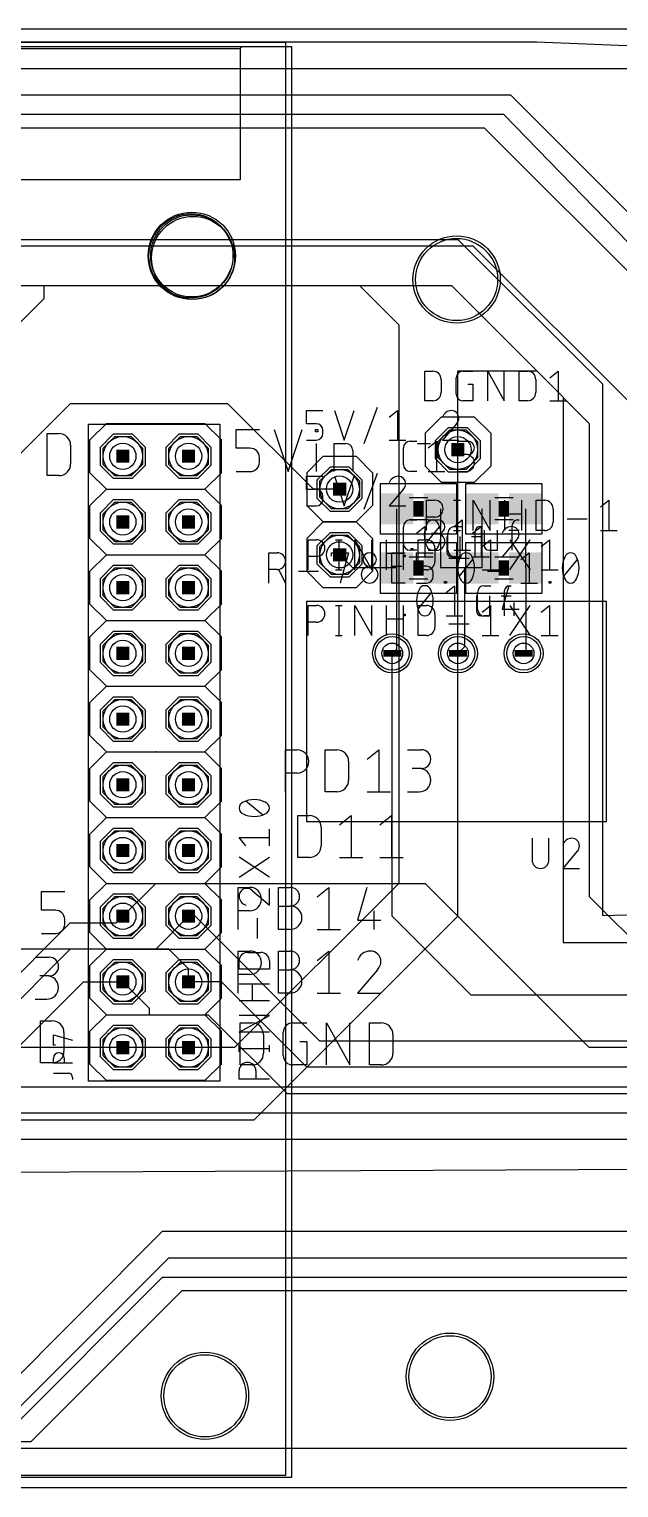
# Model space of a CAD drawing. Extents: x -1.9 to 15.8, y 0 to 5.9.
# Drawn here: x 9.247 to 10.145, y 1.63 to 3.85 of the extents above; entities that cross this region are included whole.
import ezdxf

# ---------------------------------------------------------------- set-up
doc = ezdxf.new("R2010")
doc.units = 0
for name, color, linetype in [('1', 12, 'CONTINUOUS'), ('116', 5, 'CONTINUOUS'), ('15', 30, 'CONTINUOUS'), ('16', 132, 'CONTINUOUS'), ('17', 110, 'CONTINUOUS'), ('2', 41, 'CONTINUOUS'), ('20', 31, 'CONTINUOUS'), ('21', 253, 'CONTINUOUS'), ('23', 53, 'CONTINUOUS'), ('25', 253, 'CONTINUOUS'), ('27', 253, 'CONTINUOUS'), ('29', 253, 'CONTINUOUS'), ('30', 253, 'CONTINUOUS'), ('31', 253, 'CONTINUOUS'), ('35', 253, 'CONTINUOUS'), ('37', 253, 'CONTINUOUS'), ('39', 12, 'CONTINUOUS'), ('44', 253, 'CONTINUOUS'), ('51', 253, 'CONTINUOUS')]:
    doc.layers.add(name, color=color, linetype=linetype)

# ---------------------------------------------------------------- blocks, each defined once
blk = doc.blocks.new('RECT')
blk.add_solid([(-0.5, -0.5), (0.5, -0.5), (-0.5, 0.5), (0.5, 0.5)])
blk = doc.blocks.new('OCTAGONP')
blk.add_lwpolyline([(-0.5, -0.207107), (-0.5, 0.207107), (-0.207107, 0.5), (0.207107, 0.5), (0.5, 0.207107), (0.5, -0.207107), (0.207107, -0.5), (-0.207107, -0.5)], close=True)
blk = doc.blocks.new('ROUNDP')
blk.add_circle((0, 0), 0.5)

msp = doc.modelspace()

# ---------------------------------------------------------------- linework, layer by layer
at = {"layer": '1'}
for p, q in [((9.13, 3.75), (9.98, 3.75)), ((9.98, 3.75), (10.5, 3.23)), ((9.16, 3.7), (9.94, 3.7)), ((9.94, 3.7), (10.22, 3.42)), ((9.806535, 3.12), (9.806535, 3.03)), ((9.873465, 3.12), (9.873465, 3.03)), ((9.936535, 3.12), (9.936535, 3.03)), ((10.003465, 3.03), (10.003465, 3.12)), ((9.74, 3.03), (9.72, 3.05)), ((9.806535, 3.03), (9.74, 3.03)), ((9.806535, 3.03), (9.806535, 2.906535)), ((9.91, 3.03), (9.873465, 3.03)), ((9.936535, 3.03), (9.91, 3.03)), ((9.91, 3.03), (9.91, 2.91)), ((10.003465, 3.03), (10.003465, 2.903465)), ((9.91, 2.91), (9.9, 2.9)), ((9.806535, 2.906535), (9.8, 2.9)), ((10.003465, 2.903465), (10, 2.9)), ((9.39, 2.5), (9.44, 2.55)), ((9.44, 2.55), (9.85, 2.55)), ((9.85, 2.55), (10.1, 2.3)), ((9.19, 2.37), (9.31, 2.49)), ((9.31, 2.49), (9.38, 2.49)), ((9.38, 2.49), (9.39, 2.5)), ((9.31, 2.45), (9.2, 2.34)), ((9.46, 2.45), (9.31, 2.45)), ((9.49, 2.42), (9.46, 2.45)), ((9.49, 2.4), (9.49, 2.42)), ((9.23, 2.3), (9.33, 2.4)), ((9.33, 2.4), (9.39, 2.4)), ((9.39, 2.4), (9.43, 2.36)), ((9.54, 2.4), (9.49, 2.4)), ((9.67, 2.27), (9.54, 2.4)), ((9.43, 2.36), (9.43, 2.35)), ((9.43, 2.35), (9.52, 2.35)), ((9.52, 2.35), (9.64, 2.23)), ((12.67, 2.3), (10.1, 2.3)), ((12.69, 2.27), (9.67, 2.27)), ((9.64, 2.23), (12.72, 2.23)), ((12.27, 2.16), (8.94, 2.16)), ((11.465769, 2.120442), (8.821585, 2.108415)), ((9.22, 1.74), (9.46, 1.98)), ((9.46, 1.98), (11.13, 1.98)), ((9.48, 1.93), (9.25, 1.7)), ((10.45, 1.93), (9.48, 1.93)), ((9.25, 1.7), (8.337, 1.7))]:
    msp.add_line(p, q, dxfattribs=at)
at = {"layer": '116'}
for p, q in [((6.6375, 3.83), (9.6375, 3.83)), ((8.96875, 3.820625), (9.56875, 3.820625)), ((9.571875, 3.82375), (9.56875, 3.820625)), ((9.56875, 3.820625), (9.56875, 3.620625)), ((9.6375, 3.83), (9.6375, 1.64875)), ((9.56875, 3.620625), (8.96875, 3.620625)), ((9.3375, 2.24875), (9.3375, 3.24875)), ((9.3375, 3.24875), (9.5375, 3.24875)), ((9.5375, 3.24875), (9.5375, 2.24875)), ((9.274929, 3.1705), (9.274929, 3.2345)), ((9.274929, 3.2345), (9.292707, 3.2345)), ((9.562375, 3.212305), (9.562375, 3.24075)), ((9.562375, 3.24075), (9.59793, 3.24075)), ((9.62036, 3.24075), (9.641693, 3.17675)), ((9.641693, 3.17675), (9.663026, 3.24075)), ((9.682993, 3.237194), (9.682993, 3.24075)), ((9.682993, 3.24075), (9.686549, 3.24075)), ((9.686549, 3.237194), (9.682993, 3.237194)), ((9.684771, 3.17675), (9.684771, 3.219417)), ((9.686549, 3.24075), (9.686549, 3.237194)), ((9.711576, 3.17675), (9.711576, 3.219417)), ((9.711576, 3.219417), (9.729353, 3.219417)), ((9.310485, 3.216722), (9.310485, 3.188278)), ((9.583708, 3.212305), (9.562375, 3.212305)), ((9.59793, 3.190972), (9.59793, 3.198083)), ((9.74002, 3.20875), (9.74002, 3.17675)), ((9.562375, 3.17675), (9.583708, 3.17675)), ((9.292707, 3.1705), (9.274929, 3.1705)), ((9.637375, 2.68925), (9.637375, 2.75325)), ((9.637375, 2.75325), (9.655153, 2.75325)), ((9.698085, 2.68925), (9.698085, 2.75325)), ((9.698085, 2.75325), (9.715862, 2.75325)), ((9.761676, 2.739028), (9.779454, 2.75325)), ((9.779454, 2.75325), (9.779454, 2.68925)), ((9.823217, 2.75325), (9.84455, 2.75325)), ((9.73364, 2.735472), (9.73364, 2.707028)), ((9.655153, 2.717694), (9.637375, 2.717694)), ((9.84455, 2.724805), (9.830328, 2.724805)), ((9.715862, 2.68925), (9.698085, 2.68925)), ((9.761676, 2.68925), (9.797232, 2.68925)), ((9.823217, 2.68925), (9.840994, 2.68925)), ((9.656125, 2.58925), (9.656125, 2.65325)), ((9.656125, 2.65325), (9.673903, 2.65325)), ((9.719717, 2.639028), (9.737494, 2.65325)), ((9.737494, 2.65325), (9.737494, 2.58925)), ((9.781257, 2.639028), (9.799035, 2.65325)), ((9.799035, 2.65325), (9.799035, 2.58925)), ((9.69168, 2.635472), (9.69168, 2.607028)), ((9.673903, 2.58925), (9.656125, 2.58925)), ((9.719717, 2.58925), (9.755272, 2.58925)), ((9.781257, 2.58925), (9.816812, 2.58925)), ((9.265989, 2.50918), (9.265989, 2.537625)), ((9.265989, 2.537625), (9.301544, 2.537625)), ((9.5655, 2.479875), (9.5655, 2.543875)), ((9.5655, 2.543875), (9.583278, 2.543875)), ((9.62704, 2.479875), (9.62704, 2.543875)), ((9.62704, 2.543875), (9.644818, 2.543875)), ((9.685699, 2.529653), (9.703476, 2.543875)), ((9.703476, 2.543875), (9.703476, 2.479875)), ((9.761461, 2.543875), (9.747239, 2.494097)), ((9.287322, 2.50918), (9.265989, 2.50918)), ((9.62704, 2.51543), (9.644818, 2.51543)), ((9.301544, 2.487847), (9.301544, 2.494958)), ((9.583278, 2.508319), (9.5655, 2.508319)), ((9.747239, 2.494097), (9.782794, 2.494097)), ((9.772128, 2.508319), (9.772128, 2.479875)), ((9.265989, 2.473625), (9.287322, 2.473625)), ((9.644818, 2.479875), (9.62704, 2.479875)), ((9.685699, 2.479875), (9.721254, 2.479875)), ((9.5655, 2.383), (9.5655, 2.447)), ((9.5655, 2.447), (9.583278, 2.447)), ((9.62704, 2.383), (9.62704, 2.447)), ((9.62704, 2.447), (9.644818, 2.447)), ((9.685699, 2.432778), (9.703476, 2.447)), ((9.703476, 2.447), (9.703476, 2.383)), ((9.256614, 2.437625), (9.277947, 2.437625)), ((9.277947, 2.40918), (9.263725, 2.40918)), ((9.583278, 2.411444), (9.5655, 2.411444)), ((9.62704, 2.418555), (9.644818, 2.418555)), ((9.777461, 2.418555), (9.747239, 2.383)), ((9.644818, 2.383), (9.62704, 2.383)), ((9.685699, 2.383), (9.721254, 2.383)), ((9.747239, 2.383), (9.782794, 2.383)), ((9.256614, 2.373625), (9.274392, 2.373625)), ((9.264864, 2.27675), (9.264864, 2.34075)), ((9.264864, 2.34075), (9.282642, 2.34075)), ((9.568625, 2.273625), (9.568625, 2.337625)), ((9.568625, 2.337625), (9.586403, 2.337625)), ((9.64849, 2.337625), (9.669824, 2.337625)), ((9.699911, 2.273625), (9.699911, 2.337625)), ((9.699911, 2.337625), (9.735467, 2.273625)), ((9.735467, 2.273625), (9.735467, 2.337625)), ((9.765554, 2.273625), (9.765554, 2.337625)), ((9.765554, 2.337625), (9.783332, 2.337625)), ((9.300419, 2.322972), (9.300419, 2.294528)), ((9.60418, 2.319847), (9.60418, 2.291403)), ((9.634268, 2.287847), (9.634268, 2.323403)), ((9.659157, 2.30918), (9.669824, 2.30918)), ((9.669824, 2.30918), (9.669824, 2.273625)), ((9.80111, 2.319847), (9.80111, 2.291403)), ((9.282642, 2.27675), (9.264864, 2.27675)), ((9.586403, 2.273625), (9.568625, 2.273625)), ((9.669824, 2.273625), (9.64849, 2.273625)), ((9.783332, 2.273625), (9.765554, 2.273625)), ((9.5375, 2.24875), (9.3375, 2.24875)), ((9.6375, 1.64875), (6.6375, 1.64875))]:
    msp.add_line(p, q, dxfattribs=at)
msp.add_circle((9.49375, 3.505), 0.06412, dxfattribs=at)
for centre, radius, start, end in [((9.292707, 3.216722), 0.017778, 0, 90), ((9.729353, 3.20875), 0.010667, 0.000661, 90), ((9.583708, 3.198083), 0.014222, 0, 90), ((9.292707, 3.188278), 0.017778, 269.999603, 0), ((9.583708, 3.190972), 0.014222, 270, 0), ((9.655153, 2.735472), 0.017778, 270, 90), ((9.715862, 2.735472), 0.017778, 0, 90), ((9.84455, 2.739028), 0.014222, 270, 90), ((9.840994, 2.707028), 0.017778, 270, 90), ((9.715863, 2.707028), 0.017778, 269.999603, 0), ((9.673903, 2.635472), 0.017778, 0, 90), ((9.673903, 2.607028), 0.017778, 269.999603, 0), ((9.583278, 2.526097), 0.017778, 270, 90), ((9.644818, 2.529653), 0.014222, 270, 90), ((9.287322, 2.494958), 0.014222, 0, 90), ((9.644818, 2.497653), 0.017778, 270, 90), ((9.287322, 2.487847), 0.014222, 270, 0), ((9.583278, 2.429222), 0.017778, 270, 90), ((9.644818, 2.432778), 0.014222, 270, 90), ((9.766794, 2.426444), 0.020556, 90.000082, 162.054879), ((9.766794, 2.431), 0.016, 0, 90), ((9.277947, 2.423403), 0.014222, 270, 90), ((9.765609, 2.431), 0.017186, 313.60363, 359.999736), ((9.274392, 2.391403), 0.017778, 270, 90), ((9.644818, 2.400778), 0.017778, 270, 90), ((9.282642, 2.322972), 0.017778, 0, 90), ((9.586403, 2.319847), 0.017778, 0, 90), ((9.64849, 2.323403), 0.014222, 90.000496, 180), ((9.783332, 2.319847), 0.017778, 0, 90), ((9.282642, 2.294528), 0.017778, 269.999603, 0), ((9.586403, 2.291403), 0.017778, 269.999603, 0), ((9.64849, 2.287847), 0.014222, 180, 270), ((9.783332, 2.291403), 0.017778, 269.999603, 0)]:
    msp.add_arc(centre, radius, start, end, dxfattribs=at)
at = {"layer": '15'}
for p, q in [((1.68, 3.79), (11.493333, 3.79)), ((9.923333, 3.52), (9.203333, 3.52)), ((10.173333, 3.27), (9.923333, 3.52)), ((9.27, 3.44), (9.27, 3.46)), ((9.27, 3.46), (9.75, 3.46)), ((9.75, 3.46), (9.81, 3.4)), ((9.02, 3.19), (9.27, 3.44)), ((9.81, 3.4), (9.81, 2.55)), ((9.9, 2.5), (9.9, 3.33)), ((9.9, 3.33), (10.02, 3.33)), ((10.02, 3.33), (10.1, 3.25)), ((10.1, 3.25), (10.1, 2.53)), ((9.81, 2.55), (9.56, 2.3)), ((10.1, 2.53), (10.37, 2.26)), ((9.59, 2.19), (9.9, 2.5)), ((9.56, 2.3), (6.68, 2.3)), ((6.58, 2.19), (9.59, 2.19)), ((13.6, 1.69), (1.35, 1.69))]:
    msp.add_line(p, q, dxfattribs=at)
at = {"layer": '16'}
for p, q in [((9.97, 3.72), (7.37, 3.72)), ((10.31, 3.37), (9.97, 3.72)), ((9.31, 3.28), (9.16, 3.13)), ((9.55, 3.28), (9.31, 3.28)), ((9.68, 3.15), (9.55, 3.28)), ((9.72, 3.15), (9.68, 3.15)), ((9.8, 2.5), (9.8, 2.9)), ((9.49, 2.5), (9.44, 2.45)), ((9.5, 2.5), (9.49, 2.5)), ((9.69, 2.31), (9.5, 2.5)), ((9.92, 2.38), (9.8, 2.5)), ((9.44, 2.45), (9.15, 2.45)), ((11.68, 2.38), (9.92, 2.38)), ((12.63, 2.31), (9.69, 2.31)), ((12.2, 2.24), (8.79, 2.24)), ((11.5, 2.2), (8.32, 2.2)), ((9.45, 2.02), (9.2, 1.77)), ((10.44, 2.02), (9.45, 2.02)), ((9.45, 1.95), (9.22, 1.72)), ((10.46, 1.95), (9.45, 1.95))]:
    msp.add_line(p, q, dxfattribs=at)
at = {"layer": '2'}
for p, q in [((10.02, 3.83), (0.82, 3.83)), ((10.59, 3.8072), (10.02, 3.83)), ((9.2, 3.53), (9.9, 3.53)), ((9.9, 3.53), (10.12, 3.31)), ((9.21, 3.46), (9.89, 3.46)), ((9.89, 3.46), (10.06, 3.29)), ((10.12, 3.31), (10.12, 2.501277)), ((10.06, 3.29), (10.06, 2.46)), ((10.12, 2.501277), (10.59, 2.511277)), ((10.06, 2.46), (10.64, 2.46)), ((13.54, 1.63), (1.33, 1.63))]:
    msp.add_line(p, q, dxfattribs=at)
at = {"layer": '20'}
msp.add_line((13.65, 3.85), (0.8, 3.85), dxfattribs=at)
for centre in [(9.495, 3.505), (9.898, 3.469), (9.888, 1.799), (9.515, 1.77)]:
    msp.add_circle(centre, 0.0625, dxfattribs=at)
at = {"layer": '21'}
for p, q in [((9.34, 3.225), (9.365, 3.25)), ((9.365, 3.25), (9.515, 3.25)), ((9.515, 3.25), (9.54, 3.225)), ((9.875, 3.26), (9.85, 3.235)), ((9.875, 3.26), (9.925, 3.26)), ((9.925, 3.26), (9.95, 3.235)), ((9.34, 3.175), (9.34, 3.225)), ((9.54, 3.175), (9.54, 3.225)), ((9.85, 3.235), (9.85, 3.185)), ((9.95, 3.235), (9.95, 3.185)), ((9.695, 3.2), (9.67, 3.175)), ((9.695, 3.2), (9.745, 3.2)), ((9.745, 3.2), (9.77, 3.175)), ((9.365, 3.15), (9.34, 3.175)), ((9.515, 3.15), (9.54, 3.175)), ((9.67, 3.175), (9.67, 3.125)), ((9.77, 3.175), (9.77, 3.125)), ((9.85, 3.185), (9.875, 3.16)), ((9.95, 3.185), (9.925, 3.16)), ((9.925, 3.16), (9.875, 3.16)), ((9.34, 3.125), (9.365, 3.15)), ((9.365, 3.15), (9.515, 3.15)), ((9.515, 3.15), (9.54, 3.125)), ((9.34, 3.075), (9.34, 3.125)), ((9.54, 3.075), (9.54, 3.125)), ((9.67, 3.125), (9.695, 3.1)), ((9.77, 3.125), (9.745, 3.1)), ((9.695, 3.1), (9.67, 3.075)), ((9.745, 3.1), (9.695, 3.1)), ((9.695, 3.1), (9.745, 3.1)), ((9.745, 3.1), (9.77, 3.075)), ((9.365, 3.05), (9.34, 3.075)), ((9.515, 3.05), (9.54, 3.075)), ((9.67, 3.075), (9.67, 3.025)), ((9.77, 3.075), (9.77, 3.025)), ((9.34, 3.025), (9.365, 3.05)), ((9.365, 3.05), (9.515, 3.05)), ((9.515, 3.05), (9.54, 3.025)), ((9.34, 2.975), (9.34, 3.025)), ((9.54, 2.975), (9.54, 3.025)), ((9.67, 3.025), (9.695, 3)), ((9.77, 3.025), (9.745, 3)), ((9.745, 3), (9.695, 3)), ((9.365, 2.95), (9.34, 2.975)), ((9.515, 2.95), (9.54, 2.975)), ((10.1264, 2.9788), (9.669707, 2.9788)), ((9.669707, 2.9788), (9.669707, 2.644154)), ((10.1264, 2.644154), (10.1264, 2.9788)), ((9.34, 2.925), (9.365, 2.95)), ((9.365, 2.95), (9.515, 2.95)), ((9.515, 2.95), (9.54, 2.925)), ((9.34, 2.875), (9.34, 2.925)), ((9.54, 2.875), (9.54, 2.925)), ((9.365, 2.85), (9.34, 2.875)), ((9.515, 2.85), (9.54, 2.875)), ((9.34, 2.825), (9.365, 2.85)), ((9.365, 2.85), (9.515, 2.85)), ((9.54, 2.825), (9.515, 2.85)), ((9.34, 2.775), (9.34, 2.825)), ((9.54, 2.775), (9.54, 2.825)), ((9.365, 2.75), (9.34, 2.775)), ((9.515, 2.75), (9.54, 2.775)), ((9.34, 2.725), (9.365, 2.75)), ((9.365, 2.75), (9.515, 2.75)), ((9.54, 2.725), (9.515, 2.75)), ((9.34, 2.675), (9.34, 2.725)), ((9.54, 2.675), (9.54, 2.725)), ((9.365, 2.65), (9.34, 2.675)), ((9.515, 2.65), (9.54, 2.675)), ((9.34, 2.625), (9.365, 2.65)), ((9.365, 2.65), (9.515, 2.65)), ((9.54, 2.625), (9.515, 2.65)), ((9.669707, 2.644154), (10.1264, 2.644154)), ((9.34, 2.575), (9.34, 2.625)), ((9.54, 2.575), (9.54, 2.625)), ((9.365, 2.55), (9.34, 2.575)), ((9.515, 2.55), (9.54, 2.575)), ((9.34, 2.525), (9.365, 2.55)), ((9.365, 2.55), (9.515, 2.55)), ((9.54, 2.525), (9.515, 2.55)), ((9.34, 2.475), (9.34, 2.525)), ((9.54, 2.475), (9.54, 2.525)), ((9.365, 2.45), (9.34, 2.475)), ((9.515, 2.45), (9.54, 2.475)), ((9.34, 2.425), (9.365, 2.45)), ((9.365, 2.45), (9.515, 2.45)), ((9.54, 2.425), (9.515, 2.45)), ((9.34, 2.375), (9.34, 2.425)), ((9.54, 2.375), (9.54, 2.425)), ((9.365, 2.35), (9.34, 2.375)), ((9.515, 2.35), (9.54, 2.375)), ((9.34, 2.325), (9.365, 2.35)), ((9.365, 2.35), (9.515, 2.35)), ((9.54, 2.325), (9.515, 2.35)), ((9.34, 2.275), (9.34, 2.325)), ((9.54, 2.275), (9.54, 2.325)), ((9.365, 2.25), (9.34, 2.275)), ((9.515, 2.25), (9.54, 2.275)), ((9.515, 2.25), (9.365, 2.25))]:
    msp.add_line(p, q, dxfattribs=at)
at = {"layer": '23'}
for p in [(9.9, 3.21), (9.72, 3.15), (9.84, 3.12), (9.97, 3.12), (9.72, 3.05), (9.84, 3.03), (9.97, 3.03), (9.9, 2.9), (9.44, 2.75)]:
    msp.add_point(p, dxfattribs=at)
at = {"layer": '25'}
for p, q in [((9.8495, 3.2845), (9.8495, 3.3295)), ((9.8495, 3.3295), (9.862, 3.3295)), ((9.8745, 3.317), (9.8745, 3.297)), ((9.8975, 3.2945), (9.8975, 3.3195)), ((9.9075, 3.3295), (9.9225, 3.3295)), ((9.915, 3.3095), (9.9225, 3.3095)), ((9.9225, 3.3095), (9.9225, 3.2845)), ((9.9455, 3.2845), (9.9455, 3.3295)), ((9.9455, 3.3295), (9.9705, 3.2845)), ((9.9705, 3.2845), (9.9705, 3.3295)), ((9.9935, 3.2845), (9.9935, 3.3295)), ((9.9935, 3.3295), (10.006, 3.3295)), ((10.0185, 3.317), (10.0185, 3.297)), ((10.04, 3.3195), (10.0525, 3.3295)), ((10.0525, 3.3295), (10.0525, 3.2845)), ((9.6695, 3.2495), (9.6695, 3.2695)), ((9.6695, 3.2695), (9.6945, 3.2695)), ((9.712, 3.2695), (9.727, 3.2245)), ((9.727, 3.2245), (9.742, 3.2695)), ((9.7575, 3.2195), (9.7775, 3.2745)), ((9.7955, 3.2595), (9.808, 3.2695)), ((9.808, 3.2695), (9.808, 3.2245)), ((9.862, 3.2845), (9.8495, 3.2845)), ((9.9225, 3.2845), (9.9075, 3.2845)), ((10.006, 3.2845), (9.9935, 3.2845)), ((10.04, 3.2845), (10.065, 3.2845)), ((9.6845, 3.2495), (9.6695, 3.2495)), ((9.89775, 3.2495), (9.8765, 3.2245)), ((9.6695, 3.2245), (9.6845, 3.2245)), ((9.6945, 3.2345), (9.6945, 3.2395)), ((9.7955, 3.2245), (9.8205, 3.2245)), ((9.827222, 3.223), (9.837444, 3.223)), ((9.8385, 3.2195), (9.8585, 3.2195)), ((9.854631, 3.212778), (9.867408, 3.223)), ((9.867408, 3.223), (9.867408, 3.177)), ((9.8765, 3.2245), (9.9015, 3.2245)), ((9.899631, 3.223), (9.914964, 3.223)), ((9.817, 3.187222), (9.817, 3.212778)), ((9.914964, 3.202555), (9.904742, 3.202555)), ((9.837444, 3.177), (9.827222, 3.177)), ((9.854631, 3.177), (9.880186, 3.177)), ((9.899631, 3.177), (9.912408, 3.177)), ((9.6695, 3.1495), (9.6695, 3.1695)), ((9.6695, 3.1695), (9.6945, 3.1695)), ((9.712, 3.1695), (9.727, 3.1245)), ((9.727, 3.1245), (9.742, 3.1695)), ((9.7575, 3.1195), (9.7775, 3.1745)), ((9.6845, 3.1495), (9.6695, 3.1495)), ((9.6945, 3.1345), (9.6945, 3.1395)), ((9.81675, 3.1495), (9.7955, 3.1245)), ((9.6695, 3.1245), (9.6845, 3.1245)), ((9.7955, 3.1245), (9.8205, 3.1245)), ((9.817, 3.067222), (9.817, 3.092778)), ((9.827222, 3.103), (9.837444, 3.103)), ((9.854631, 3.103), (9.869964, 3.103)), ((9.895036, 3.093), (9.905258, 3.093)), ((9.922445, 3.082778), (9.935222, 3.093)), ((9.935222, 3.093), (9.935222, 3.047)), ((9.869964, 3.082555), (9.859742, 3.082555)), ((9.884814, 3.057222), (9.884814, 3.082778)), ((9.989167, 3.072555), (9.967445, 3.047)), ((9.837444, 3.057), (9.827222, 3.057)), ((9.854631, 3.057), (9.867408, 3.057)), ((9.905258, 3.047), (9.895036, 3.047)), ((9.922445, 3.047), (9.948, 3.047)), ((9.967445, 3.047), (9.993, 3.047)), ((9.940036, 3.003), (9.950258, 3.003)), ((9.977667, 3.003), (9.967445, 2.967222)), ((9.929814, 2.967222), (9.929814, 2.992778)), ((9.985333, 2.977444), (9.985333, 2.957)), ((9.950258, 2.957), (9.940036, 2.957)), ((9.967445, 2.967222), (9.993, 2.967222)), ((10.012975, 2.61865), (10.012975, 2.585428)), ((10.03853, 2.585428), (10.03853, 2.61865)), ((10.081197, 2.598206), (10.059474, 2.57265)), ((10.059474, 2.57265), (10.08503, 2.57265)), ((9.2845, 2.303488), (9.2845, 2.319599)), ((9.2845, 2.319599), (9.3135, 2.311544)), ((9.287722, 2.303488), (9.2845, 2.303488)), ((9.2845, 2.276111), (9.2845, 2.284167)), ((9.3135, 2.276111), (9.2845, 2.276111)), ((9.300611, 2.284167), (9.300611, 2.276111)), ((9.2845, 2.261167), (9.307056, 2.261167)), ((9.3135, 2.254722), (9.3135, 2.2515))]:
    msp.add_line(p, q, dxfattribs=at)
for centre, radius, start, end in [((9.862, 3.317), 0.0125, 0, 90), ((9.9075, 3.3195), 0.01, 90, 180), ((10.006, 3.317), 0.0125, 0, 90), ((9.862, 3.297), 0.0125, 270, 0), ((9.9075, 3.2945), 0.01, 180, 270), ((10.006, 3.297), 0.0125, 270, 0), ((9.89025, 3.255047), 0.014453, 90, 162.054747), ((9.89025, 3.25825), 0.01125, 0, 90), ((9.6845, 3.2395), 0.01, 0, 90), ((9.889417, 3.25825), 0.012083, 313.602748, 0.00007), ((9.6845, 3.2345), 0.01, 270, 0), ((9.827222, 3.212778), 0.010222, 90.00069, 180), ((9.914964, 3.212778), 0.010222, 270, 90), ((9.912408, 3.189778), 0.012778, 270, 90), ((9.827222, 3.187222), 0.010222, 180, 270), ((9.80925, 3.155047), 0.014453, 90, 162.054747), ((9.80925, 3.15825), 0.01125, 0, 90), ((9.808417, 3.15825), 0.012083, 313.602748, 0.00007), ((9.6845, 3.1395), 0.01, 0, 90), ((9.6845, 3.1345), 0.01, 270, 0), ((9.827222, 3.092778), 0.010222, 90.00069, 180), ((9.869964, 3.092778), 0.010222, 270, 90), ((9.895036, 3.082778), 0.010222, 90.00069, 180), ((9.9815, 3.078226), 0.014774, 90.000114, 162.05493), ((9.9815, 3.0815), 0.0115, 0, 90), ((9.827222, 3.067222), 0.010222, 180, 270), ((9.867408, 3.069778), 0.012778, 270, 90), ((9.980648, 3.0815), 0.012352, 313.604016, 359.999564), ((9.895036, 3.057222), 0.010222, 180, 270), ((9.940036, 2.992778), 0.010222, 90.00069, 180), ((9.940036, 2.967222), 0.010222, 180, 270), ((10.07353, 2.603876), 0.014774, 90.000114, 162.05493), ((10.07353, 2.60715), 0.0115, 0, 90), ((10.072678, 2.60715), 0.012352, 313.604016, 359.999564), ((10.025752, 2.585428), 0.012778, 180, 0), ((9.292556, 2.284167), 0.008056, 0, 180), ((9.307056, 2.254722), 0.006444, 0, 90)]:
    msp.add_arc(centre, radius, start, end, dxfattribs=at)
at = {"layer": '27'}
for p, q in [((9.852, 3.087), (9.852, 3.133)), ((9.852, 3.133), (9.864778, 3.133)), ((9.8935, 3.133), (9.903722, 3.133)), ((9.898611, 3.133), (9.898611, 3.087)), ((9.923333, 3.087), (9.923333, 3.133)), ((9.923333, 3.133), (9.948889, 3.087)), ((9.948889, 3.087), (9.948889, 3.133)), ((9.971333, 3.087), (9.971333, 3.133)), ((9.996889, 3.133), (9.996889, 3.087)), ((10.019333, 3.087), (10.019333, 3.133)), ((10.019333, 3.133), (10.032111, 3.133)), ((10.116833, 3.122778), (10.12961, 3.133)), ((10.12961, 3.133), (10.12961, 3.087)), ((9.971333, 3.112555), (9.996889, 3.112555)), ((10.044888, 3.120222), (10.044888, 3.099778)), ((9.837, 3.082778), (9.849778, 3.093)), ((9.849778, 3.093), (9.849778, 3.047)), ((9.851311, 3.067222), (9.871756, 3.092778)), ((9.864778, 3.107444), (9.852, 3.107444)), ((9.8935, 3.087), (9.903722, 3.087)), ((9.893756, 3.092778), (9.906533, 3.103)), ((9.906533, 3.103), (9.906533, 3.057)), ((9.933689, 3.093), (9.936244, 3.093)), ((9.939811, 3.087667), (9.939811, 3.064667)), ((9.960256, 3.057), (9.960256, 3.087667)), ((9.977667, 3.087667), (9.993, 3.087667)), ((9.982778, 3.057), (9.982778, 3.095333)), ((9.990444, 3.103), (9.993, 3.103)), ((10.032111, 3.087), (10.019333, 3.087)), ((10.066277, 3.104889), (10.096944, 3.104889)), ((10.116833, 3.087), (10.142388, 3.087)), ((9.672, 3.027), (9.672, 3.073)), ((9.672, 3.073), (9.684778, 3.073)), ((9.7135, 3.073), (9.723722, 3.073)), ((9.718611, 3.073), (9.718611, 3.027)), ((9.743333, 3.027), (9.743333, 3.073)), ((9.743333, 3.073), (9.768889, 3.027)), ((9.768889, 3.027), (9.768889, 3.073)), ((9.791333, 3.027), (9.791333, 3.073)), ((9.816889, 3.073), (9.816889, 3.027)), ((9.839333, 3.027), (9.839333, 3.073)), ((9.839333, 3.073), (9.852111, 3.073)), ((9.883055, 3.077667), (9.883055, 3.054667)), ((9.9035, 3.047), (9.9035, 3.077667)), ((9.920911, 3.077667), (9.936244, 3.077667)), ((9.926022, 3.047), (9.926022, 3.085333)), ((9.936833, 3.062778), (9.94961, 3.073)), ((9.94961, 3.073), (9.94961, 3.027)), ((9.979277, 3.027), (10.009944, 3.073)), ((9.979277, 3.073), (10.009944, 3.027)), ((10.026833, 3.062778), (10.03961, 3.073)), ((10.03961, 3.073), (10.03961, 3.027)), ((9.612135, 3.00706), (9.612135, 3.05306)), ((9.612135, 3.05306), (9.624913, 3.05306)), ((9.684778, 3.047444), (9.672, 3.047444)), ((9.707845, 3.047949), (9.707845, 3.05306)), ((9.707845, 3.05306), (9.733401, 3.05306)), ((9.733401, 3.05306), (9.720623, 3.00706)), ((9.791333, 3.052555), (9.816889, 3.052555)), ((9.799434, 3.00706), (9.799434, 3.05306)), ((9.799434, 3.05306), (9.819878, 3.05306)), ((9.817, 3.047), (9.817, 3.049555)), ((9.817, 3.049555), (9.819555, 3.049555)), ((9.819555, 3.047), (9.817, 3.047)), ((9.819555, 3.049555), (9.819555, 3.047)), ((9.828756, 3.057), (9.828756, 3.059555)), ((9.828756, 3.059555), (9.831311, 3.059555)), ((9.831311, 3.057), (9.828756, 3.057)), ((9.831311, 3.059555), (9.831311, 3.057)), ((9.836845, 3.032615), (9.836845, 3.05306)), ((9.836845, 3.05306), (9.862401, 3.05306)), ((9.837, 3.047), (9.862555, 3.047)), ((9.864888, 3.060222), (9.864888, 3.039778)), ((9.886277, 3.044889), (9.916944, 3.044889)), ((9.890722, 3.047), (9.9035, 3.047)), ((9.893756, 3.057), (9.919311, 3.057)), ((9.9024, 3.017282), (9.922845, 3.042837)), ((9.947478, 3.057), (9.960256, 3.057)), ((9.995845, 3.042837), (10.008622, 3.05306)), ((10.008622, 3.05306), (10.008622, 3.00706)), ((10.0614, 3.017282), (10.081844, 3.042837)), ((9.624913, 3.027504), (9.612135, 3.027504)), ((9.637691, 3.00706), (9.627469, 3.027504)), ((9.65729, 3.024949), (9.687956, 3.024949)), ((9.7135, 3.027), (9.723722, 3.027)), ((9.799434, 3.032615), (9.814767, 3.032615)), ((9.852178, 3.032615), (9.836845, 3.032615)), ((9.852111, 3.027), (9.839333, 3.027)), ((9.862401, 3.017282), (9.862401, 3.022393)), ((9.936833, 3.027), (9.962388, 3.027)), ((9.945289, 3.024949), (9.975956, 3.024949)), ((10.026833, 3.027), (10.052388, 3.027)), ((9.819878, 3.00706), (9.799434, 3.00706)), ((9.836845, 3.00706), (9.852178, 3.00706)), ((9.879845, 3.00706), (9.879845, 3.009615)), ((9.879845, 3.009615), (9.8824, 3.009615)), ((9.8824, 3.00706), (9.879845, 3.00706)), ((9.882, 2.992778), (9.894777, 3.003)), ((9.8824, 3.009615), (9.8824, 3.00706)), ((9.894777, 3.003), (9.894777, 2.957)), ((9.978688, 3.003), (9.981244, 3.003)), ((9.995845, 3.00706), (10.0214, 3.00706)), ((10.038845, 3.00706), (10.038845, 3.009615)), ((10.038845, 3.009615), (10.0414, 3.009615)), ((10.0414, 3.00706), (10.038845, 3.00706)), ((10.0414, 3.009615), (10.0414, 3.00706)), ((9.839555, 2.967222), (9.86, 2.992778)), ((9.928055, 2.987667), (9.928055, 2.964667)), ((9.9485, 2.957), (9.9485, 2.987667)), ((9.965911, 2.987667), (9.981244, 2.987667)), ((9.971022, 2.957), (9.971022, 2.995333)), ((9.672, 2.927), (9.672, 2.973)), ((9.672, 2.973), (9.684778, 2.973)), ((9.7135, 2.973), (9.723722, 2.973)), ((9.718611, 2.973), (9.718611, 2.927)), ((9.743333, 2.927), (9.743333, 2.973)), ((9.743333, 2.973), (9.768889, 2.927)), ((9.768889, 2.927), (9.768889, 2.973)), ((9.791333, 2.927), (9.791333, 2.973)), ((9.816889, 2.973), (9.816889, 2.927)), ((9.817, 2.957), (9.817, 2.959555)), ((9.817, 2.959555), (9.819555, 2.959555)), ((9.819555, 2.957), (9.817, 2.957)), ((9.819555, 2.959555), (9.819555, 2.957)), ((9.839333, 2.927), (9.839333, 2.973)), ((9.839333, 2.973), (9.852111, 2.973)), ((9.864888, 2.960222), (9.864888, 2.939778)), ((9.882, 2.957), (9.907555, 2.957)), ((9.935722, 2.957), (9.9485, 2.957)), ((9.936833, 2.962778), (9.94961, 2.973)), ((9.94961, 2.973), (9.94961, 2.927)), ((9.979277, 2.927), (10.009944, 2.973)), ((9.979277, 2.973), (10.009944, 2.927)), ((10.026833, 2.962778), (10.03961, 2.973)), ((10.03961, 2.973), (10.03961, 2.927)), ((9.684778, 2.947444), (9.672, 2.947444)), ((9.791333, 2.952555), (9.816889, 2.952555)), ((9.886277, 2.944889), (9.916944, 2.944889)), ((9.7135, 2.927), (9.723722, 2.927)), ((9.852111, 2.927), (9.839333, 2.927)), ((9.936833, 2.927), (9.962388, 2.927)), ((10.026833, 2.927), (10.052388, 2.927)), ((9.602778, 2.654388), (9.577222, 2.674833)), ((9.577222, 2.606833), (9.567, 2.61961)), ((9.567, 2.61961), (9.613, 2.61961)), ((9.613, 2.606833), (9.613, 2.632388)), ((9.613, 2.559277), (9.567, 2.589944)), ((9.567, 2.559277), (9.613, 2.589944)), ((9.587445, 2.538555), (9.613, 2.516833)), ((9.613, 2.516833), (9.613, 2.542388)), ((9.595111, 2.466277), (9.595111, 2.496944)), ((9.579778, 2.444888), (9.600222, 2.444888)), ((9.567, 2.419333), (9.567, 2.432111)), ((9.613, 2.432111), (9.613, 2.419333)), ((9.613, 2.419333), (9.567, 2.419333)), ((9.567, 2.396889), (9.613, 2.396889)), ((9.587445, 2.371333), (9.587445, 2.396889)), ((9.613, 2.371333), (9.567, 2.371333)), ((9.567, 2.323333), (9.613, 2.348889)), ((9.613, 2.348889), (9.567, 2.348889)), ((9.613, 2.323333), (9.567, 2.323333)), ((9.567, 2.2935), (9.567, 2.303722)), ((9.567, 2.298611), (9.613, 2.298611)), ((9.613, 2.2935), (9.613, 2.303722)), ((9.567, 2.252), (9.567, 2.264778)), ((9.592556, 2.264778), (9.592556, 2.252)), ((9.613, 2.252), (9.567, 2.252))]:
    msp.add_line(p, q, dxfattribs=at)
for centre, radius, start, end in [((9.864778, 3.120222), 0.012778, 270, 90), ((10.032111, 3.120222), 0.012778, 0, 90), ((9.886663, 3.08), 0.037907, 154.010897, 180.000118), ((9.861533, 3.093544), 0.009456, 89.999952, 161.075106), ((9.861533, 3.093544), 0.009456, 18.924773, 90.000169), ((9.836404, 3.08), 0.037907, 359.999923, 25.989063), ((9.933689, 3.085333), 0.007667, 90.000919, 180), ((9.990445, 3.095333), 0.007667, 90.000919, 180), ((10.032111, 3.099778), 0.012778, 269.999448, 0), ((9.684778, 3.060222), 0.012778, 270, 90), ((9.886664, 3.08), 0.037908, 179.999991, 205.988809), ((9.852111, 3.060222), 0.012778, 0, 90), ((9.836403, 3.08), 0.037908, 334.011232, 359.999968), ((9.947478, 3.064667), 0.007667, 180, 270), ((9.624913, 3.040282), 0.012778, 270, 90), ((9.765623, 3.042837), 0.010222, 0, 180), ((9.765623, 3.042837), 0.010222, 180, 0), ((9.861533, 3.066456), 0.009456, 198.925396, 269.999845), ((9.861533, 3.066456), 0.009456, 270.000034, 341.074725), ((9.890722, 3.054667), 0.007667, 180, 270), ((9.937752, 3.03006), 0.037907, 154.010897, 180.000118), ((9.912623, 3.043604), 0.009456, 89.999952, 161.075106), ((9.912623, 3.043604), 0.009456, 18.924773, 90.000169), ((9.887493, 3.03006), 0.037907, 359.999923, 25.989063), ((10.096752, 3.03006), 0.037907, 154.010897, 180.000118), ((10.071622, 3.043604), 0.009456, 89.999952, 161.075106), ((10.071622, 3.043604), 0.009456, 18.924773, 90.000169), ((10.046492, 3.03006), 0.037907, 359.999923, 25.989063), ((9.765623, 3.019837), 0.012778, 0, 180), ((9.765623, 3.019837), 0.012778, 180, 0), ((9.852111, 3.039778), 0.012778, 269.999448, 0), ((9.852178, 3.022393), 0.010222, 0, 90), ((9.937753, 3.03006), 0.037908, 179.999991, 205.988809), ((9.887492, 3.03006), 0.037908, 334.011232, 359.999968), ((10.096753, 3.03006), 0.037908, 179.999991, 205.988809), ((10.046492, 3.03006), 0.037908, 334.011232, 359.999968), ((9.849778, 2.993544), 0.009456, 89.999952, 161.075106), ((9.849778, 2.993544), 0.009456, 18.924773, 90.000169), ((9.852178, 3.017282), 0.010222, 270, 0), ((9.912623, 3.016515), 0.009456, 198.925396, 269.999845), ((9.912623, 3.016515), 0.009456, 270.000034, 341.074725), ((9.978689, 2.995333), 0.007667, 90.000919, 180), ((10.071622, 3.016515), 0.009456, 198.925396, 269.999845), ((10.071622, 3.016515), 0.009456, 270.000034, 341.074725), ((9.874907, 2.98), 0.037907, 154.010897, 180.000118), ((9.874908, 2.98), 0.037908, 179.999991, 205.988809), ((9.824648, 2.98), 0.037907, 359.999923, 25.989063), ((9.824647, 2.98), 0.037908, 334.011232, 359.999968), ((9.684778, 2.960222), 0.012778, 270, 90), ((9.849778, 2.966456), 0.009456, 198.925396, 269.999845), ((9.849778, 2.966456), 0.009456, 270.000034, 341.074725), ((9.852111, 2.960222), 0.012778, 0, 90), ((9.935722, 2.964667), 0.007667, 180, 270), ((9.852111, 2.939778), 0.012778, 269.999448, 0), ((9.576455, 2.66461), 0.009455, 108.924048, 180.000149), ((9.576455, 2.66461), 0.009455, 179.999972, 251.075831), ((9.59, 2.63948), 0.037908, 90.000127, 115.988859), ((9.59, 2.63948), 0.037908, 64.011232, 89.999968), ((9.603544, 2.66461), 0.009456, 0.000034, 71.074725), ((9.603544, 2.66461), 0.009456, 288.925396, 359.999845), ((9.59, 2.689741), 0.037908, 244.0111, 269.999914), ((9.59, 2.689741), 0.037908, 269.999991, 295.988809), ((9.5785, 2.530888), 0.0115, 90, 180), ((9.581774, 2.530888), 0.014774, 180.000126, 252.055396), ((9.5785, 2.530036), 0.012352, 43.603396, 90.000183), ((9.579778, 2.432111), 0.012778, 90, 180), ((9.600222, 2.432111), 0.012778, 359.999448, 90), ((9.579778, 2.264778), 0.012778, 0, 180)]:
    msp.add_arc(centre, radius, start, end, dxfattribs=at)
at = {"layer": '29'}
for centre in [(9.495, 3.505), (9.898, 3.469), (9.888, 1.799), (9.515, 1.77)]:
    msp.add_circle(centre, 0.0665, dxfattribs=at)
at = {"layer": '30'}
for centre in [(9.495, 3.505), (9.898, 3.469), (9.888, 1.799), (9.515, 1.77)]:
    msp.add_circle(centre, 0.0665, dxfattribs=at)
at = {"layer": '37'}
for p, q in [((6.640625, 3.82375), (9.646875, 3.82375)), ((9.646875, 3.82375), (9.646875, 1.645625)), ((9.646875, 1.645625), (6.640625, 1.645625))]:
    msp.add_line(p, q, dxfattribs=at)
msp.add_circle((9.496875, 3.501875), 0.063199, dxfattribs=at)
at = {"layer": '39'}
for p, q in [((9.782008, 3.158701), (9.897992, 3.158701)), ((9.782008, 3.081299), (9.782008, 3.158701)), ((9.897992, 3.158701), (9.897992, 3.081299)), ((9.912008, 3.081299), (9.912008, 3.158701)), ((9.912008, 3.158701), (10.027992, 3.158701)), ((10.027992, 3.158701), (10.027992, 3.081299)), ((9.897992, 3.081299), (9.782008, 3.081299)), ((9.782008, 3.068701), (9.897992, 3.068701)), ((9.782008, 2.991299), (9.782008, 3.068701)), ((9.897992, 3.068701), (9.897992, 2.991299)), ((10.027992, 3.081299), (9.912008, 3.081299)), ((9.912008, 2.991299), (9.912008, 3.068701)), ((9.912008, 3.068701), (10.027992, 3.068701)), ((10.027992, 3.068701), (10.027992, 2.991299)), ((9.897992, 2.991299), (9.782008, 2.991299)), ((10.027992, 2.991299), (9.912008, 2.991299))]:
    msp.add_line(p, q, dxfattribs=at)
at = {"layer": '44'}
for centre, radius in [((9.39, 3.2), 0.02), ((9.49, 3.2), 0.02), ((9.9, 3.21), 0.02), ((9.72, 3.15), 0.02), ((9.39, 3.1), 0.02), ((9.49, 3.1), 0.02), ((9.72, 3.05), 0.02), ((9.39, 3), 0.02), ((9.49, 3), 0.02), ((9.39, 2.9), 0.02), ((9.49, 2.9), 0.02), ((9.8, 2.9), 0.015748), ((9.9, 2.9), 0.015748), ((10, 2.9), 0.015748), ((9.39, 2.8), 0.02), ((9.49, 2.8), 0.02), ((9.39, 2.7), 0.02), ((9.49, 2.7), 0.02), ((9.39, 2.6), 0.02), ((9.49, 2.6), 0.02), ((9.39, 2.5), 0.02), ((9.49, 2.5), 0.02), ((9.39, 2.4), 0.02), ((9.49, 2.4), 0.02), ((9.39, 2.3), 0.02), ((9.49, 2.3), 0.02)]:
    msp.add_circle(centre, radius, dxfattribs=at)
at = {"layer": '51'}
for p, q in [((9.825984, 3.137008), (9.854016, 3.137008)), ((9.984016, 3.136496), (9.955984, 3.136496)), ((9.825984, 3.103504), (9.854016, 3.103504)), ((9.984016, 3.102992), (9.955984, 3.102992)), ((9.825984, 3.047008), (9.854016, 3.047008)), ((9.984016, 3.046496), (9.955984, 3.046496)), ((9.825984, 3.013504), (9.854016, 3.013504)), ((9.984016, 3.012992), (9.955984, 3.012992))]:
    msp.add_line(p, q, dxfattribs=at)

# ---------------------------------------------------------------- block references
at = {"layer": '1', "xscale": 0.043307, "yscale": 0.03937}
for p in [(9.806535, 3.12), (9.873465, 3.12), (9.806535, 3.03), (9.873465, 3.03)]:
    msp.add_blockref('RECT', p, dxfattribs=at)
at = {"layer": '1', "xscale": 0.043307, "yscale": 0.03937, "rotation": 180}
for p in [(9.936535, 3.12), (10.003465, 3.12), (9.936535, 3.03), (10.003465, 3.03)]:
    msp.add_blockref('RECT', p, dxfattribs=at)
at = {"layer": '17', "xscale": 0.06, "yscale": 0.06, "rotation": 90}
for name, p in [('OCTAGONP', (9.39, 3.2)), ('ROUNDP', (9.39, 3.2)), ('ROUNDP', (9.39, 3.2)), ('OCTAGONP', (9.39, 3.2)), ('OCTAGONP', (9.49, 3.2)), ('ROUNDP', (9.49, 3.2)), ('ROUNDP', (9.49, 3.2)), ('OCTAGONP', (9.49, 3.2)), ('OCTAGONP', (9.39, 3.1)), ('ROUNDP', (9.39, 3.1)), ('ROUNDP', (9.39, 3.1)), ('OCTAGONP', (9.39, 3.1)), ('OCTAGONP', (9.49, 3.1)), ('ROUNDP', (9.49, 3.1)), ('ROUNDP', (9.49, 3.1)), ('OCTAGONP', (9.49, 3.1)), ('OCTAGONP', (9.39, 3)), ('ROUNDP', (9.39, 3)), ('ROUNDP', (9.39, 3)), ('OCTAGONP', (9.39, 3)), ('OCTAGONP', (9.49, 3)), ('ROUNDP', (9.49, 3)), ('ROUNDP', (9.49, 3)), ('OCTAGONP', (9.49, 3)), ('OCTAGONP', (9.39, 2.9)), ('ROUNDP', (9.39, 2.9)), ('ROUNDP', (9.39, 2.9)), ('OCTAGONP', (9.39, 2.9)), ('OCTAGONP', (9.49, 2.9)), ('ROUNDP', (9.49, 2.9)), ('ROUNDP', (9.49, 2.9)), ('OCTAGONP', (9.49, 2.9)), ('OCTAGONP', (9.39, 2.8)), ('ROUNDP', (9.39, 2.8)), ('ROUNDP', (9.39, 2.8)), ('OCTAGONP', (9.39, 2.8)), ('OCTAGONP', (9.49, 2.8)), ('ROUNDP', (9.49, 2.8)), ('ROUNDP', (9.49, 2.8)), ('OCTAGONP', (9.49, 2.8)), ('OCTAGONP', (9.39, 2.7)), ('ROUNDP', (9.39, 2.7)), ('ROUNDP', (9.39, 2.7)), ('OCTAGONP', (9.39, 2.7)), ('OCTAGONP', (9.49, 2.7)), ('ROUNDP', (9.49, 2.7)), ('ROUNDP', (9.49, 2.7)), ('OCTAGONP', (9.49, 2.7)), ('OCTAGONP', (9.39, 2.6)), ('ROUNDP', (9.39, 2.6)), ('ROUNDP', (9.39, 2.6)), ('OCTAGONP', (9.39, 2.6)), ('OCTAGONP', (9.49, 2.6)), ('ROUNDP', (9.49, 2.6)), ('ROUNDP', (9.49, 2.6)), ('OCTAGONP', (9.49, 2.6)), ('OCTAGONP', (9.39, 2.5)), ('ROUNDP', (9.39, 2.5)), ('ROUNDP', (9.39, 2.5)), ('OCTAGONP', (9.39, 2.5)), ('OCTAGONP', (9.49, 2.5)), ('ROUNDP', (9.49, 2.5)), ('ROUNDP', (9.49, 2.5)), ('OCTAGONP', (9.49, 2.5)), ('OCTAGONP', (9.39, 2.4)), ('ROUNDP', (9.39, 2.4)), ('ROUNDP', (9.39, 2.4)), ('OCTAGONP', (9.39, 2.4)), ('OCTAGONP', (9.49, 2.4)), ('ROUNDP', (9.49, 2.4)), ('ROUNDP', (9.49, 2.4)), ('OCTAGONP', (9.49, 2.4)), ('OCTAGONP', (9.39, 2.3)), ('ROUNDP', (9.39, 2.3)), ('ROUNDP', (9.39, 2.3)), ('OCTAGONP', (9.39, 2.3)), ('OCTAGONP', (9.49, 2.3)), ('ROUNDP', (9.49, 2.3)), ('ROUNDP', (9.49, 2.3)), ('OCTAGONP', (9.49, 2.3))]:
    msp.add_blockref(name, p, dxfattribs=at)
at = {"layer": '17'}
for name, p, xscale, yscale in [('OCTAGONP', (9.9, 3.21), 0.06, 0.06), ('ROUNDP', (9.9, 3.21), 0.06, 0.06), ('ROUNDP', (9.9, 3.21), 0.06, 0.06), ('OCTAGONP', (9.9, 3.21), 0.06, 0.06), ('OCTAGONP', (9.72, 3.15), 0.06, 0.06), ('ROUNDP', (9.72, 3.15), 0.06, 0.06), ('ROUNDP', (9.72, 3.15), 0.06, 0.06), ('OCTAGONP', (9.72, 3.15), 0.06, 0.06), ('OCTAGONP', (9.72, 3.05), 0.06, 0.06), ('ROUNDP', (9.72, 3.05), 0.06, 0.06), ('ROUNDP', (9.72, 3.05), 0.06, 0.06), ('OCTAGONP', (9.72, 3.05), 0.06, 0.06), ('ROUNDP', (9.8, 2.9), 0.051496, 0.051496), ('ROUNDP', (9.8, 2.9), 0.051496, 0.051496), ('ROUNDP', (9.8, 2.9), 0.051496, 0.051496), ('ROUNDP', (9.8, 2.9), 0.051496, 0.051496), ('ROUNDP', (9.9, 2.9), 0.051496, 0.051496), ('ROUNDP', (9.9, 2.9), 0.051496, 0.051496), ('ROUNDP', (9.9, 2.9), 0.051496, 0.051496), ('ROUNDP', (9.9, 2.9), 0.051496, 0.051496), ('ROUNDP', (10, 2.9), 0.051496, 0.051496), ('ROUNDP', (10, 2.9), 0.051496, 0.051496), ('ROUNDP', (10, 2.9), 0.051496, 0.051496), ('ROUNDP', (10, 2.9), 0.051496, 0.051496)]:
    msp.add_blockref(name, p, dxfattribs=dict(at, xscale=xscale, yscale=yscale))
at = {"layer": '29'}
for name, p, xscale, yscale in [('OCTAGONP', (9.9, 3.21), 0.068, 0.068), ('OCTAGONP', (9.72, 3.15), 0.068, 0.068), ('RECT', (9.806535, 3.12), 0.051307, 0.04737), ('RECT', (9.873465, 3.12), 0.051307, 0.04737), ('OCTAGONP', (9.72, 3.05), 0.068, 0.068), ('RECT', (9.806535, 3.03), 0.051307, 0.04737), ('RECT', (9.873465, 3.03), 0.051307, 0.04737), ('ROUNDP', (9.8, 2.9), 0.059496, 0.059496), ('ROUNDP', (9.9, 2.9), 0.059496, 0.059496), ('ROUNDP', (10, 2.9), 0.059496, 0.059496)]:
    msp.add_blockref(name, p, dxfattribs=dict(at, xscale=xscale, yscale=yscale))
for name, p, xscale, yscale, rotation in [('OCTAGONP', (9.39, 3.2), 0.068, 0.068, 90), ('OCTAGONP', (9.49, 3.2), 0.068, 0.068, 90), ('OCTAGONP', (9.39, 3.1), 0.068, 0.068, 90), ('OCTAGONP', (9.49, 3.1), 0.068, 0.068, 90), ('RECT', (9.936535, 3.12), 0.051307, 0.04737, 180), ('RECT', (10.003465, 3.12), 0.051307, 0.04737, 180), ('RECT', (9.936535, 3.03), 0.051307, 0.04737, 180), ('RECT', (10.003465, 3.03), 0.051307, 0.04737, 180), ('OCTAGONP', (9.39, 3), 0.068, 0.068, 90), ('OCTAGONP', (9.49, 3), 0.068, 0.068, 90), ('OCTAGONP', (9.39, 2.9), 0.068, 0.068, 90), ('OCTAGONP', (9.49, 2.9), 0.068, 0.068, 90), ('OCTAGONP', (9.39, 2.8), 0.068, 0.068, 90), ('OCTAGONP', (9.49, 2.8), 0.068, 0.068, 90), ('OCTAGONP', (9.39, 2.7), 0.068, 0.068, 90), ('OCTAGONP', (9.49, 2.7), 0.068, 0.068, 90), ('OCTAGONP', (9.39, 2.6), 0.068, 0.068, 90), ('OCTAGONP', (9.49, 2.6), 0.068, 0.068, 90), ('OCTAGONP', (9.39, 2.5), 0.068, 0.068, 90), ('OCTAGONP', (9.49, 2.5), 0.068, 0.068, 90), ('OCTAGONP', (9.39, 2.4), 0.068, 0.068, 90), ('OCTAGONP', (9.49, 2.4), 0.068, 0.068, 90), ('OCTAGONP', (9.39, 2.3), 0.068, 0.068, 90), ('OCTAGONP', (9.49, 2.3), 0.068, 0.068, 90)]:
    msp.add_blockref(name, p, dxfattribs=dict(at, xscale=xscale, yscale=yscale, rotation=rotation))
at = {"layer": '30'}
for name, p, xscale, yscale in [('OCTAGONP', (9.9, 3.21), 0.068, 0.068), ('OCTAGONP', (9.72, 3.15), 0.068, 0.068), ('OCTAGONP', (9.72, 3.05), 0.068, 0.068), ('ROUNDP', (9.8, 2.9), 0.059496, 0.059496), ('ROUNDP', (9.9, 2.9), 0.059496, 0.059496), ('ROUNDP', (10, 2.9), 0.059496, 0.059496)]:
    msp.add_blockref(name, p, dxfattribs=dict(at, xscale=xscale, yscale=yscale))
at = {"layer": '30', "xscale": 0.068, "yscale": 0.068, "rotation": 90}
for p in [(9.39, 3.2), (9.49, 3.2), (9.39, 3.1), (9.49, 3.1), (9.39, 3), (9.49, 3), (9.39, 2.9), (9.49, 2.9), (9.39, 2.8), (9.49, 2.8), (9.39, 2.7), (9.49, 2.7), (9.39, 2.6), (9.49, 2.6), (9.39, 2.5), (9.49, 2.5), (9.39, 2.4), (9.49, 2.4), (9.39, 2.3), (9.49, 2.3)]:
    msp.add_blockref('OCTAGONP', p, dxfattribs=at)
at = {"layer": '31', "xscale": 0.043307, "yscale": 0.03937}
for p in [(9.806535, 3.12), (9.873465, 3.12), (9.806535, 3.03), (9.873465, 3.03)]:
    msp.add_blockref('RECT', p, dxfattribs=at)
at = {"layer": '31', "xscale": 0.043307, "yscale": 0.03937, "rotation": 180}
for p in [(9.936535, 3.12), (10.003465, 3.12), (9.936535, 3.03), (10.003465, 3.03)]:
    msp.add_blockref('RECT', p, dxfattribs=at)
at = {"layer": '35', "xscale": 0.01574, "yscale": 0.023622}
for p in [(9.84, 3.12), (9.84, 3.03)]:
    msp.add_blockref('RECT', p, dxfattribs=at)
at = {"layer": '35', "xscale": 0.01574, "yscale": 0.023622, "rotation": 180}
for p in [(9.97, 3.12), (9.97, 3.03)]:
    msp.add_blockref('RECT', p, dxfattribs=at)
at = {"layer": '51'}
for p, xscale, yscale in [((9.9, 3.21), 0.02, 0.02), ((9.72, 3.15), 0.02, 0.02), ((9.816844, 3.120201), 0.019689, 0.037402), ((9.862844, 3.120201), 0.019689, 0.037402), ((9.72, 3.05), 0.02, 0.02), ((9.816844, 3.030201), 0.019689, 0.037402), ((9.862844, 3.030201), 0.019689, 0.037402)]:
    msp.add_blockref('RECT', p, dxfattribs=dict(at, xscale=xscale, yscale=yscale))
for p, xscale, yscale, rotation in [((9.39, 3.2), 0.02, 0.02, 90), ((9.49, 3.2), 0.02, 0.02, 90), ((9.947156, 3.119799), 0.019689, 0.037402, 180), ((9.993156, 3.119799), 0.019689, 0.037402, 180), ((9.39, 3.1), 0.02, 0.02, 90), ((9.49, 3.1), 0.02, 0.02, 90), ((9.947156, 3.029799), 0.019689, 0.037402, 180), ((9.993156, 3.029799), 0.019689, 0.037402, 180), ((9.39, 3), 0.02, 0.02, 90), ((9.49, 3), 0.02, 0.02, 90), ((9.39, 2.9), 0.02, 0.02, 90), ((9.49, 2.9), 0.02, 0.02, 90), ((9.800022, 2.90006), 0.027559, 0.009843, 180), ((9.900022, 2.90006), 0.027559, 0.009843, 180), ((10.000022, 2.90006), 0.027559, 0.009843, 180), ((9.39, 2.8), 0.02, 0.02, 90), ((9.49, 2.8), 0.02, 0.02, 90), ((9.39, 2.7), 0.02, 0.02, 90), ((9.49, 2.7), 0.02, 0.02, 90), ((9.39, 2.6), 0.02, 0.02, 90), ((9.49, 2.6), 0.02, 0.02, 90), ((9.39, 2.5), 0.02, 0.02, 90), ((9.49, 2.5), 0.02, 0.02, 90), ((9.39, 2.4), 0.02, 0.02, 90), ((9.49, 2.4), 0.02, 0.02, 90), ((9.39, 2.3), 0.02, 0.02, 90), ((9.49, 2.3), 0.02, 0.02, 90)]:
    msp.add_blockref('RECT', p, dxfattribs=dict(at, xscale=xscale, yscale=yscale, rotation=rotation))

doc.saveas('drawing.dxf')
